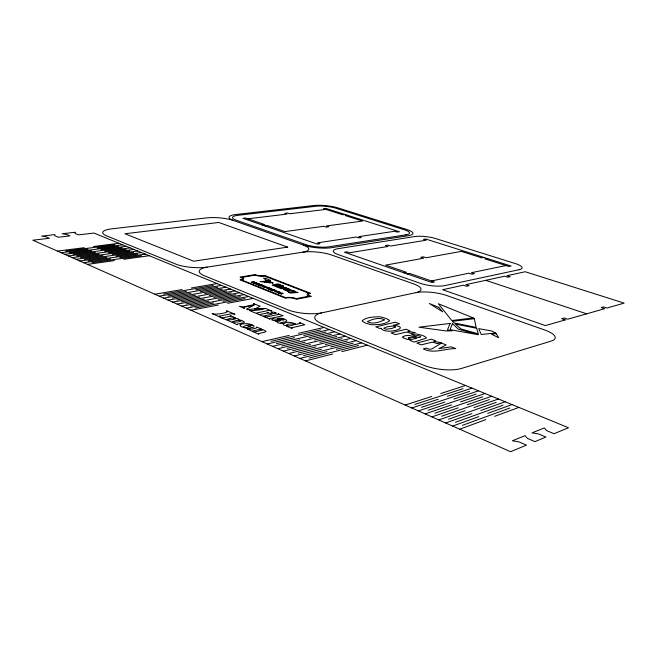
<?xml version="1.0" encoding="UTF-8"?>
<svg xmlns="http://www.w3.org/2000/svg" width="657" height="657" viewBox="0 0 657 657"><rect width="100%" height="100%" fill="white"/><g stroke="black" fill="none" stroke-linecap="round" stroke-linejoin="round"><path stroke-width="0.99" d="M459.703 429.202L485.802 419.593M494.68 416.324L518.915 407.397M462.454 425.342L509.865 408.03M452.657 426.081L478.822 416.604M487.716 413.376L512.025 404.572M455.449 422.27L502.991 405.188M445.668 422.985L471.898 413.639M480.817 410.461L505.2 401.772M448.509 419.223L496.175 402.371M438.753 419.93L465.049 410.707M473.984 407.57L498.433 398.996M441.644 416.21L489.432 399.579M431.912 416.899L458.257 407.8M467.226 404.704L491.732 396.245M434.844 413.22L482.739 396.82M425.128 413.894L451.531 404.926M460.516 401.87L485.088 393.518M428.109 410.264L476.12 394.077M418.41 410.921L444.871 402.068M453.88 399.062L478.51 390.816M421.441 407.332L469.55 391.367M411.767 407.972L438.276 399.242M447.302 396.27L471.989 388.147M414.838 404.433L463.045 388.681M405.18 405.057L431.739 396.45M440.781 393.518L465.526 385.495M207.136 267.144A22.864 6.299 4.3 0 0 204.36 275.735L287.429 309.636A24.26 7.276 5.4 0 0 321.076 313.003L416.481 292.513A22.149 6.11 6.8 0 0 413.352 283.775L331.539 254.99A20.852 5.379 5.7 0 0 302.976 252.157L206.61 267.21A22.395 5.979 3.9 0 1 175.805 264.089L106.508 235.806A21.311 5.215 3.3 0 1 111.912 228.825L206.602 217.894A19.439 4.542 4.6 0 1 233.219 220.399L303.945 245.266A19.866 4.886 5.7 0 0 331.424 247.705L408.449 235.666A18.421 4.229 6.7 0 0 406.667 229.465L338.1 207.949A17.517 3.802 5.9 0 0 313.701 205.534L235.649 214.543A18.897 4.336 5 0 0 232.898 220.267L233.219 220.399M305.48 360.915L332.598 354M341.854 351.643L367.238 345.163M309.176 358.024L358.582 345.508M299.871 358.435L327.005 351.61M336.269 349.278L361.678 342.888M303.591 355.577L353.047 343.217M294.311 355.971L321.47 349.237M330.742 346.937L356.176 340.622M298.064 353.146L347.553 340.95M288.801 353.532L315.976 346.888M325.256 344.613L350.707 338.388M292.579 350.739L342.108 338.7M283.339 351.117L310.531 344.555M319.811 342.313L345.295 336.162M287.15 348.35L336.713 336.466M277.927 348.719L305.127 342.24M314.424 340.03L339.924 333.953M281.763 345.984L331.358 334.257M272.556 346.346L299.773 339.948M309.077 337.764L334.594 331.769M267.243 343.989L294.467 337.673M303.772 335.522L329.305 329.6M276.416 343.644L326.044 332.064M271.119 341.312L320.78 329.88M261.962 341.648L289.203 335.423M298.508 333.296L324.065 327.449M431.419 280.933L468.909 273.197L471.907 274.191L474.453 273.665L471.455 272.68L506.005 265.551M302.976 252.157L303.37 252.083A20.433 5.133 5.3 0 0 303.526 245.135M407.192 273.944L409.746 273.452L434.458 281.984L431.92 282.51L344.465 252.222L347.06 251.803L349.738 252.731L388.057 246.449L385.396 245.57L388.008 245.151L390.66 246.022L426.13 240.216L423.502 239.378L425.72 239.017L511.105 266.044L508.953 266.487L484.874 258.85L487.051 258.423M403.998 272.836L406.552 272.343L385.634 265.124L423.634 258.217L420.833 257.298L423.42 256.83L426.212 257.749L461.321 251.376L481.762 257.864L483.938 257.445M195.178 307.961L245.012 298.574M190.973 310.219L218.255 305.045M227.593 303.279L253.282 298.409M186.333 308.166L213.615 303.058M222.953 301.308L248.642 296.504M181.734 306.129L209 301.087M218.338 299.362L244.026 294.615M190.555 305.932L240.388 296.66M185.972 303.92L235.797 294.763M181.422 301.916L231.239 292.882M177.168 304.109L204.434 299.132M213.771 297.424L239.46 292.735M172.635 302.097L199.892 297.186M209.23 295.502L234.919 290.87M168.135 300.109L195.392 295.256M204.721 293.597L230.41 289.023M176.905 299.937L226.714 291.01M172.421 297.966L222.23 289.154M167.978 296.011L217.771 287.314M163.675 298.138L190.924 293.342M200.254 291.708L225.942 287.191M159.257 296.176L186.489 291.445M195.819 289.827L221.508 285.368M154.863 294.229L182.088 289.565M191.417 287.963L217.097 283.561M163.568 294.081L213.353 285.491M91.972 262.636L141.386 255.745M87.447 264.385L114.441 260.599M123.705 259.301L149.254 255.721M88.137 260.944L137.518 254.152M83.603 262.685L110.573 258.948M119.837 257.667L145.369 254.128M84.326 259.277L133.683 252.567M79.784 260.993L106.738 257.306M115.993 256.041L141.51 252.551M72.237 257.651L99.141 254.054M108.389 252.822L133.88 249.414M80.548 257.618L129.864 250.99M75.998 259.31L102.927 255.672M112.175 254.423L137.683 250.974M68.5 255.992L95.388 252.444M104.627 251.229L130.102 247.87M76.787 255.967L126.078 249.422M64.788 254.349L91.66 250.851M100.891 249.644L126.349 246.326M73.067 254.325L122.317 247.87M61.109 252.723L87.956 249.266M97.179 248.075L122.629 244.798M69.363 252.707L118.589 246.326M57.455 251.105L84.277 247.689M93.491 246.515L118.925 243.279M262.209 224.981L264.828 224.653L245.636 218.001L243.008 218.313L317.364 244.141L319.975 243.747L317.405 242.852L356.119 237.046L358.665 237.9L361.301 237.497L358.755 236.651L394.643 231.272L397.173 232.077L399.415 231.74L325.905 208.417L323.63 208.688L342.675 214.749L344.95 214.461M65.692 251.089L114.876 244.79M264.787 225.877L267.407 225.54L284.867 231.584L323.753 226.312L326.184 227.117L328.829 226.755L326.406 225.959L362.516 221.056L345.229 215.562L347.496 215.266M247.927 218.797L286.937 214.1L284.653 213.344L287.314 213.024L289.597 213.78L325.905 209.411M279.176 287.791L283.586 286.978A1.486 0.427 5.1 0 0 283.463 286.789L281.525 286.312L283.545 285.943L282.403 285.499L276.014 286.666L278.552 287.692A1.495 0.427 5.1 0 0 279.176 287.791M485.737 280.334L586.644 313.824M416.095 292.611A22.716 6.414 7.4 0 1 446.998 295.617L544.637 329.97A24.498 7.293 9 0 1 551.051 341.131L461.419 368.462A26.83 8.927 7.8 0 1 423.371 365.111L321.955 323.729A24.876 7.687 5.9 0 1 321.61 312.904M278.379 287.027L281.96 286.756L278.396 286.994M279.11 292.8C274.527 291.667 280.112 294.007 278.864 292.308C283.865 293.507 276.737 290.583 279.11 292.8M75.062 232.282L75.013 233.399L78.511 234.861L94 233.054L568.486 427.74L554.048 433.719L546.632 430.614L544.226 427.962L532.03 432.873L538.518 433.916L545.959 437.061L534.938 441.627L527.456 438.416L525.099 435.665L512.353 440.798L518.973 441.874L526.487 445.126L510.563 451.72L32.85 240.207L49.406 238.269L45.933 236.766L41.629 236.126L54.909 234.598L54.794 235.74L58.268 237.234L69.913 235.871L66.423 234.393L62.177 233.761L75.062 232.282M259.934 284.456L256.92 284.382L259.039 284.005L259.934 284.456M389.502 320.731C385.265 324.468 378.046 324.64 372.437 324.755A6.89 2.127 6.5 0 1 370.786 324.566L365.596 323.121L362.36 321.24A6.874 2.119 6.4 0 1 362.163 320.715C366.524 317.068 373.628 316.888 379.27 316.781A6.8 2.07 6.6 0 1 380.871 316.97L385.988 318.374L389.264 320.214A6.816 2.086 6.7 0 1 389.502 320.731M230.894 316.058L223.511 317.733L220.768 317.577L226.345 319.803C235.083 315.582 241.85 319.614 226.747 319.984L231.765 322.185C239.591 318.07 248.018 321.831 232.176 322.357L237.21 324.78L236.906 324.23L243.345 322.801L244.47 321.996L241.521 320.345L238.59 320.181L238.984 319.819L238.507 318.998L233.449 317.84L234.984 317.528L230.205 315.664L230.894 316.058M276.868 321.585C277.024 324.386 286.6 322.71 281.886 323.195C277.771 322.48 286.263 322.48 286.887 320.928C284.777 316.608 270.241 318.325 282.099 319.466L282.362 318.982C288.825 321.643 273.985 318.497 272.934 318.9A3.277 1.027 4.9 0 0 272.055 320.058L277.279 321.347L276.868 321.585M381.274 328.36C384.723 335.259 413.187 327.539 393.395 325.289L399.505 323.811L395.325 322.201L375.738 326.882L379.754 328.459L381.274 328.36M269.731 282.518L267.136 281.96L266.578 281.237L269.928 281.902L269.731 282.518M270.257 281.96L270.15 282.789L272.778 282.633L270.257 281.96M283.307 289.409L286.263 290.706A2.028 0.583 5.2 0 1 286.551 290.583L290.279 289.778L289.868 289.269A5.609 1.61 5.1 0 0 289.269 289.014L287.988 288.702A1.593 0.46 5.2 0 0 287.396 288.661L286.255 288.76L288.842 289.425L285.458 289.023A1.437 0.411 5.1 0 0 284.99 288.998L283.331 289.359M408.301 337.887L408.958 338.536A3.95 1.257 7.2 0 0 410.625 339.004L411.627 339.143A3.121 0.994 7.2 0 0 412.645 339.176L416.85 338.256L411.512 337.181L408.301 337.887M402.84 336.918L402.831 337.287A4.632 1.47 7.1 0 0 403.357 337.887L406.872 339.283L410.995 339.776L409.984 340.392L414.214 342.059L426.245 338.15A4.517 1.429 7.4 0 0 426.245 337.55L424.2 336.187A19.316 6.151 7.2 0 0 421.901 335.251L416.661 334.027L411.717 334.413L415.626 335.932C417.023 334.799 423.494 336.745 419.47 337.509A1.881 0.591 7.3 0 1 418.279 337.476L409.434 335.489A4.928 1.56 7.2 0 0 407.866 335.415L404.802 335.826L402.84 336.918M295.305 324.279C282.067 329.124 284.267 322.373 295.305 324.279M395.317 327.063L391.835 328.467L386.546 329.198A2.086 0.649 6.7 0 1 385.437 329.017L384.181 328.525A2.119 0.665 6.7 0 1 383.877 328.147L387.4 326.734L392.656 326.02A2.111 0.657 6.8 0 1 393.765 326.2L395.021 326.693A2.07 0.641 6.8 0 1 395.317 327.063M384.312 319.885C379.631 322.078 372.215 324.755 367.386 321.569C372.092 319.392 379.442 316.748 384.312 319.885M265.863 331.284L264.894 332.13L258.439 333.641L258.833 334.249L253.117 331.744L255.721 331.801L262.669 329.913L259.614 329.42L252.444 331.079L252.699 331.563L247.336 328.993C249.307 329.871 258.686 328.254 256.468 327.03L261.445 328.968L259.909 329.305L262.997 329.609L265.863 331.284M295.576 324.131L295.428 324.558L300.413 323.31L299.428 322.48L304.848 324.73L291.462 327.827L292.11 328.508L287.125 326.398L288.103 326.184L283.816 325.075L283.036 323.958C286.477 321.478 292.012 321.987 295.576 324.131M240.207 324.862L240.06 325.272C240.511 328.755 259.614 329.28 244.396 327.432A3.162 1.01 4.3 0 1 243.616 326.472L246.482 325.33L252.05 327.753L253.988 326.931L253.848 325.773L250.145 324.18A7.449 2.373 4.3 0 0 246.145 323.63L242.458 323.893L240.207 324.862M452.377 323.54L450.119 329.674L478.296 334.75L458.34 329.173L452.377 323.54M270.438 280.498L269.928 281.779L266.307 280.843L270.438 280.498M450.102 323.433L447.466 329.962L452.139 330.767L446.218 330.964L418.936 327.202L450.102 323.433M260.41 284.547L258.341 284.933L256.271 284.309L259.014 283.816L260.41 284.547M252.313 325.207L249.282 326.291L246.884 325.248L250.481 324.714L252.313 325.207M275.152 291.552L278.913 291.716C277.443 292.997 271.858 291.158 276.925 290.928L275.152 291.552M284.892 289.63L287.429 289.762L284.892 289.63M279.209 284.834C271.867 287.314 273.534 283.183 279.209 284.834M276.129 313.077L273.517 313.611L271.07 312.601L273.665 312.067L276.129 313.077M280.695 285.171L275.497 286.115A2.094 0.591 5 0 1 274.527 286.009L272.458 285.228A2.111 0.6 5 0 1 272.4 284.9L277.599 283.964A2.102 0.6 5 0 1 278.724 284.095L280.679 284.892A2.086 0.591 5.1 0 1 280.695 285.171M266.11 281.163L265.198 282.034L269.616 282.822L266.66 281.984L266.11 281.163M265.403 286.657L264.451 287.569L267.58 287.216L265.026 287.495L266.011 286.592L265.617 286.444L262.874 286.937L265.403 286.657M265.724 281.139L264.722 282.075L265.461 282.198L260.049 281.615L265.724 281.139M275.291 320.673C279.135 322.874 285.245 318.571 275.291 320.673M254.809 304.478L243.501 306.909L239.468 306.31L244.404 308.388L243.254 307.402L254.07 305.152L246.416 309.242L247.492 309.693C276.236 306.252 261.084 310.909 249.455 310.523L257.413 313.874L256.534 313.052L267.3 310.695L269.362 310.465L271.973 311.106L265.674 308.494L254.612 309.086L260.147 306.203L253.487 303.633L254.809 304.478M219.233 316.222L220.3 317.159L212.17 313.603C215.217 315.368 231.354 312.206 226.558 310.818L234.968 314.227L231.469 313.734L219.233 316.222M441.496 343.085L431.83 349.007L430.195 349.204A2.382 0.772 7.5 0 1 428.504 349.007L426.196 348.136L423.338 348.916C433.48 354.23 445.282 348.415 455.769 348.612L451.203 346.847L438.786 348.703L446.202 344.9L441.496 343.085M282.978 293.334L281.147 294.221L281.336 293.81L278.888 293.318L282.978 293.334M282.354 293.326L280.736 293.392L282.354 293.326M257.848 283.356L255.984 284.194L256.197 283.799L253.807 283.323L257.848 283.356M257.232 283.348L255.63 283.405L257.232 283.348M253.807 282.001L252.189 282.682L255.516 282.674L253.512 283.208L256.255 282.724L252.773 282.666L254.399 281.984L253.939 281.804L251.188 282.28L253.807 282.001M294.361 291.084L290.821 292.496L288.308 292.431L290.649 293.022L298.032 292.521L296.857 292.061L292.923 292.455L295.576 291.56L294.361 291.084M278.88 314.366L266.956 316.912L264.229 316.748L270.035 319.195L269.6 318.62L283.077 315.705L277.96 313.783L278.88 314.366M267.916 312.88L259.876 314.531L258.226 314.218L263.958 316.633L263.539 316.066L272.088 314.218L267.136 312.354L267.916 312.88M565.242 319.918L545.392 325.576L442.588 289.721L463.316 285.212L466.429 286.271L469.09 285.688L465.985 284.629L504.675 276.211L507.738 277.205L510.169 276.663L507.114 275.677L525.198 271.735L624.15 303.132L606.994 308.026L603.52 306.901L601.196 307.558L604.678 308.683L567.796 319.195L564.248 317.988L561.694 318.711L565.242 319.918M440.946 342.658L437.398 343.619L433.242 342.346A3.474 1.109 7.6 0 0 431.657 342.264L421.277 344.851L416.817 343.085L431.485 339.201L435.731 340.843L433.801 341.361L440.946 342.658M414.978 332.59L411.405 333.501L407.373 332.27A3.408 1.068 7.1 0 0 405.812 332.187L395.374 334.627L391.079 332.927L405.845 329.264L409.943 330.849L407.989 331.342L414.978 332.59M308.806 293.17L308.733 293.194A7.49 2.176 5.6 0 0 309.086 296.151L296.266 298.615A7.67 2.267 5.2 0 0 285.508 297.621L241.743 279.997A7.375 2.061 4.4 0 0 242.195 277.344L255.187 275.143A7.211 1.987 4.8 0 0 264.557 276.088L308.806 293.17M264.853 275.554L264.582 275.62A5.962 1.643 4.8 0 1 255.187 274.569L240.109 277.114A6.11 1.708 4.4 0 1 240.035 279.825L285.549 298.212A6.324 1.864 5.2 0 1 295.584 298.927A6.102 1.799 5.2 0 1 296.291 299.305L311.246 296.356A6.184 1.79 5.6 0 1 310.662 293.342L264.853 275.554M519.112 269.707L444.904 285.59A17.534 4.689 7.3 0 1 420.135 283.257L338.232 254.612A16.507 4.156 6.1 0 1 338.01 248.683L414.608 236.561A15.308 3.581 7.1 0 1 435.837 238.622L515.425 263.605A16.269 3.983 8.1 0 1 519.112 269.707M291.002 290.879L288.103 291.429L286.937 290.969L291.757 290.065L293.227 290.69A1.454 0.419 5.2 0 1 293.868 290.821L291.002 290.879M273.714 289.655L270.963 290.164L272.819 290.895L271.62 290.23L274.265 290.55L272.869 290L273.698 289.844L275.529 290.378L273.714 289.655M284.194 288.209L281.295 288.743L280.145 288.292L284.966 287.405L286.419 288.021A1.445 0.411 5.2 0 1 287.052 288.16L284.194 288.209M270.758 288.48L266.832 288.513L269.255 288.07L268.746 287.684L270.758 288.48M271.095 288.612L268.352 289.121L271.267 289.532L270.323 289.909L273.074 289.4L270.29 288.957L271.095 288.612M264.787 286.115L262.044 286.608L264.787 286.115M261.429 284.777L258.686 285.269L260.5 285.992L259.334 285.335L261.946 285.655L260.583 285.113L261.412 284.966L263.219 285.483L261.429 284.777M405.87 234.845L328.812 246.802A16.195 3.983 5.7 0 1 305.801 244.593L236.257 220.202A15.407 3.54 5 0 1 237.9 215.324L315.943 206.249A14.282 3.096 5.9 0 1 335.867 208.212L404.466 229.802A15.012 3.441 6.7 0 1 405.87 234.845M287.676 247.122L193.667 261.207L124.929 233.761L218.765 222.46L287.676 247.122M473.27 317.914L451.778 320.517L438.383 303.764L473.27 317.914M474.297 318.702L452.402 321.314L454.176 322.973L476.161 327.408L474.297 318.702M496.183 333.649L491.493 334.183L498.712 337.739L496.183 333.649M495.559 333.058L481.252 334.462L478.682 328.623L492.044 331.046L495.559 333.058M270.331 280.383L266.266 280.72L265.329 278.125L270.331 280.383M272.827 282.715L271.957 282.781L272.86 283.29L272.827 282.715M476.621 328.286L455.26 324.008L460.976 328.943L478.386 333.904L476.621 328.286M438.736 307.345L429.308 303.501L442.711 311.804L438.736 307.345M265.075 278.691L263.695 278.075L265.412 279.389L265.075 278.691"/></g></svg>
